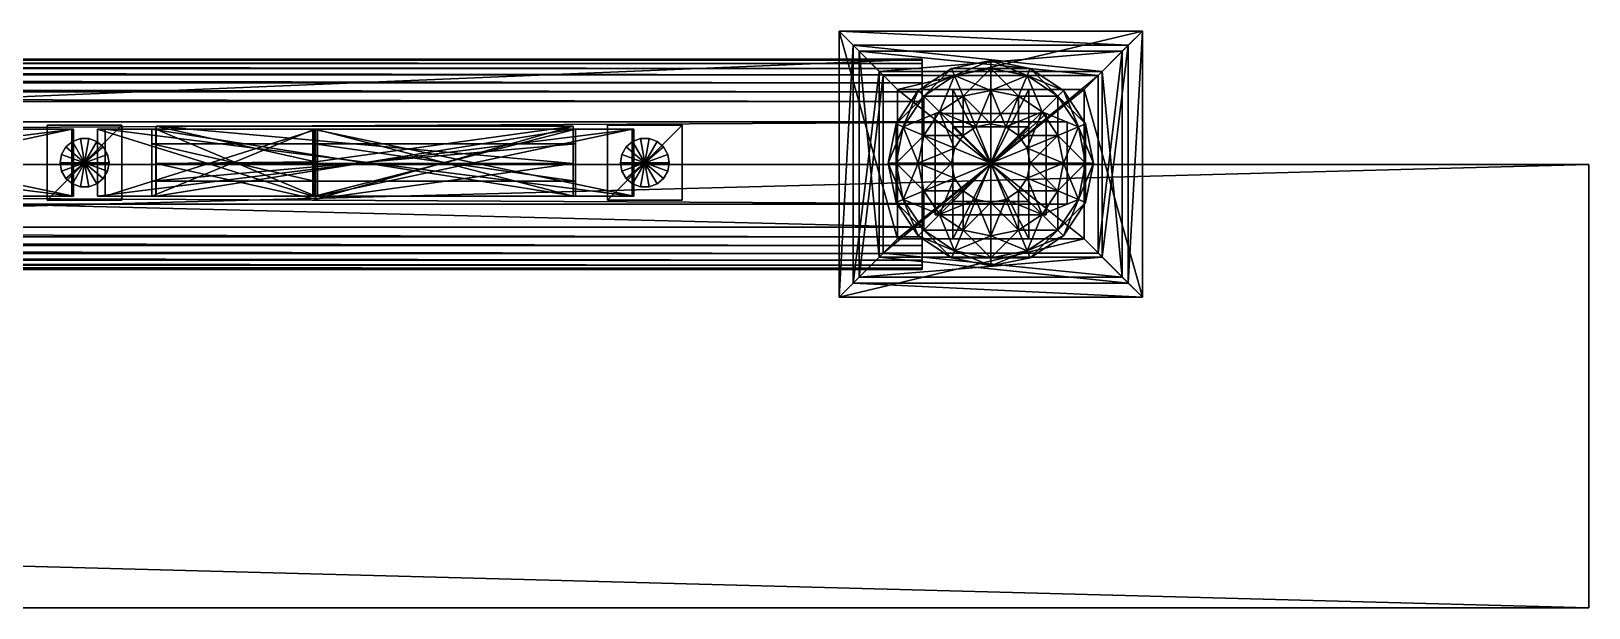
# Model space of a CAD drawing. Extents: x -226 to 220, y -12 to 4.
# Drawn here: x 178.45 to 220.16, y -11.87 to 3.57 of the extents above; entities that cross this region are included whole.
import ezdxf

# ---------------------------------------------------------------- set-up
doc = ezdxf.new("R2010")
doc.units = 0
doc.header["$MEASUREMENT"] = 0
for name, color, linetype in [('Box21', 231, 'Continuous'), ('Box53', 231, 'Continuous'), ('Box55', 231, 'Continuous'), ('Box56', 231, 'Continuous'), ('Box57', 231, 'Continuous'), ('Box59', 144, 'Continuous'), ('Box60', 114, 'Continuous'), ('Cylinder20', 141, 'Continuous'), ('Cylinder26', 141, 'Continuous'), ('Rectangle01', 174, 'Continuous'), ('Rectangle100', 123, 'Continuous'), ('Rectangle101', 123, 'Continuous'), ('Rectangle108', 242, 'Continuous'), ('Rectangle109', 250, 'Continuous'), ('Rectangle94', 242, 'Continuous'), ('Rectangle96', 54, 'Continuous'), ('Rectangle97', 242, 'Continuous'), ('Rectangle98', 54, 'Continuous'), ('Rectangle99', 54, 'Continuous'), ('Sphere04', 71, 'Continuous')]:
    doc.layers.add(name, color=color, linetype=linetype)

msp = doc.modelspace()

# ---------------------------------------------------------------- meshes
at = {"layer": 'Box21', "color": 231}
mesh = msp.add_polyface(dxfattribs=at)
corners = [(206.189, 1.137, 10.45), (206.189, -1.061, 10.45), (206.189, 1.137, 11.486), (206.189, -1.061, 11.486), (-211.021, 1.137, 10.45), (-211.021, -1.061, 10.45), (-211.021, 1.137, 11.486), (-211.021, -1.061, 11.486)]
mesh.append_faces([[corners[k] for k in face] for face in [(0, 2, 3, 0), (3, 1, 0, 3), (4, 5, 7, 4), (7, 6, 4, 7), (0, 1, 5, 0), (5, 4, 0, 5), (1, 3, 7, 1), (7, 5, 1, 7), (3, 2, 6, 3), (6, 7, 3, 6), (2, 0, 4, 2), (4, 6, 2, 4)]], dxfattribs={"vtx2": -1, "vtx3": -1, "color": 231})
at = {"layer": 'Box53', "color": 231}
mesh = msp.add_polyface(dxfattribs=at)
corners = [(178.877, -0.953, 52.823), (180.877, -0.953, 52.823), (178.877, 1.047, 52.823), (180.877, 1.047, 52.823), (178.877, -0.953, 75.791), (180.877, -0.953, 75.791), (178.877, 1.047, 75.791), (180.877, 1.047, 75.791)]
mesh.append_faces([[corners[k] for k in face] for face in [(0, 2, 3, 0), (3, 1, 0, 3), (4, 5, 7, 4), (7, 6, 4, 7), (0, 1, 5, 0), (5, 4, 0, 5), (1, 3, 7, 1), (7, 5, 1, 7), (3, 2, 6, 3), (6, 7, 3, 6), (2, 0, 4, 2), (4, 6, 2, 4)]], dxfattribs={"vtx2": -1, "vtx3": -1, "color": 231})
at = {"layer": 'Box55', "color": 231}
mesh = msp.add_polyface(dxfattribs=at)
corners = [(178.877, -0.953, 10.484), (180.877, -0.953, 10.484), (178.877, 1.047, 10.484), (180.877, 1.047, 10.484), (178.877, -0.953, 33.452), (180.877, -0.953, 33.452), (178.877, 1.047, 33.452), (180.877, 1.047, 33.452)]
mesh.append_faces([[corners[k] for k in face] for face in [(0, 2, 3, 0), (3, 1, 0, 3), (4, 5, 7, 4), (7, 6, 4, 7), (0, 1, 5, 0), (5, 4, 0, 5), (1, 3, 7, 1), (7, 5, 1, 7), (3, 2, 6, 3), (6, 7, 3, 6), (2, 0, 4, 2), (4, 6, 2, 4)]], dxfattribs={"vtx2": -1, "vtx3": -1, "color": 231})
at = {"layer": 'Box56', "color": 231}
mesh = msp.add_polyface(dxfattribs=at)
corners = [(193.877, -0.953, 52.823), (195.877, -0.953, 52.823), (193.877, 1.047, 52.823), (195.877, 1.047, 52.823), (193.877, -0.953, 75.791), (195.877, -0.953, 75.791), (193.877, 1.047, 75.791), (195.877, 1.047, 75.791)]
mesh.append_faces([[corners[k] for k in face] for face in [(0, 2, 3, 0), (3, 1, 0, 3), (4, 5, 7, 4), (7, 6, 4, 7), (0, 1, 5, 0), (5, 4, 0, 5), (1, 3, 7, 1), (7, 5, 1, 7), (3, 2, 6, 3), (6, 7, 3, 6), (2, 0, 4, 2), (4, 6, 2, 4)]], dxfattribs={"vtx2": -1, "vtx3": -1, "color": 231})
at = {"layer": 'Box57', "color": 231}
mesh = msp.add_polyface(dxfattribs=at)
corners = [(193.877, -0.953, 10.484), (195.877, -0.953, 10.484), (193.877, 1.047, 10.484), (195.877, 1.047, 10.484), (193.877, -0.953, 33.452), (195.877, -0.953, 33.452), (193.877, 1.047, 33.452), (195.877, 1.047, 33.452)]
mesh.append_faces([[corners[k] for k in face] for face in [(0, 2, 3, 0), (3, 1, 0, 3), (4, 5, 7, 4), (7, 6, 4, 7), (0, 1, 5, 0), (5, 4, 0, 5), (1, 3, 7, 1), (7, 5, 1, 7), (3, 2, 6, 3), (6, 7, 3, 6), (2, 0, 4, 2), (4, 6, 2, 4)]], dxfattribs={"vtx2": -1, "vtx3": -1, "color": 231})
at = {"layer": 'Box59', "color": 144}
mesh = msp.add_polyface(dxfattribs=at)
corners = [(202.654, -1.351, 80.135), (205.63, -1.351, 80.135), (202.654, 1.361, 80.135), (205.63, 1.361, 80.135), (202.654, -1.351, 82.499), (205.63, -1.351, 82.499), (202.654, 1.361, 82.499), (205.63, 1.361, 82.499)]
mesh.append_faces([[corners[k] for k in face] for face in [(0, 2, 3, 0), (3, 1, 0, 3), (4, 5, 7, 4), (7, 6, 4, 7), (0, 1, 5, 0), (5, 4, 0, 5), (1, 3, 7, 1), (7, 5, 1, 7), (3, 2, 6, 3), (6, 7, 3, 6), (2, 0, 4, 2), (4, 6, 2, 4)]], dxfattribs={"vtx2": -1, "vtx3": -1, "color": 144})
at = {"layer": 'Box60', "color": 114}
mesh = msp.add_polyface(dxfattribs=at)
corners = [(-226.219, 0, -8.086), (220.156, 0, -8.086), (-226.219, 0, 0.171), (220.156, 0, 0.171), (-226.219, -11.869, -8.086), (220.156, -11.869, -8.086), (-226.219, -11.869, 0.171), (220.156, -11.869, 0.171)]
mesh.append_faces([[corners[k] for k in face] for face in [(0, 2, 3, 0), (3, 1, 0, 3), (4, 5, 7, 4), (7, 6, 4, 7), (0, 1, 5, 0), (5, 4, 0, 5), (1, 3, 7, 1), (7, 5, 1, 7), (3, 2, 6, 3), (6, 7, 3, 6), (2, 0, 4, 2), (4, 6, 2, 4)]], dxfattribs={"vtx2": -1, "vtx3": -1, "color": 114})
at = {"layer": 'Cylinder20', "color": 141}
mesh = msp.add_polyface(dxfattribs=at)
corners = [(194.881, 0.046, 22.816), (195.535, 0.046, 22.816), (195.495, 0.269, 22.816), (195.382, 0.466, 22.816), (195.208, 0.612, 22.816), (194.994, 0.69, 22.816), (194.767, 0.69, 22.816), (194.554, 0.612, 22.816), (194.38, 0.466, 22.816), (194.266, 0.269, 22.816), (194.227, 0.046, 22.816), (194.266, -0.178, 22.816), (194.38, -0.375, 22.816), (194.554, -0.521, 22.816), (194.767, -0.598, 22.816), (194.994, -0.598, 22.816), (195.208, -0.521, 22.816), (195.382, -0.375, 22.816), (195.495, -0.178, 22.816), (195.535, 0.046, 53.657), (195.495, 0.269, 53.657), (195.382, 0.466, 53.657), (195.208, 0.612, 53.657), (194.994, 0.69, 53.657), (194.767, 0.69, 53.657), (194.554, 0.612, 53.657), (194.38, 0.466, 53.657), (194.266, 0.269, 53.657), (194.227, 0.046, 53.657), (194.266, -0.178, 53.657), (194.38, -0.375, 53.657), (194.554, -0.521, 53.657), (194.767, -0.598, 53.657), (194.994, -0.598, 53.657), (195.208, -0.521, 53.657), (195.382, -0.375, 53.657), (195.495, -0.178, 53.657), (194.881, 0.046, 53.657)]
mesh.append_faces([[corners[k] for k in face] for face in [(0, 2, 1, 0), (0, 3, 2, 0), (0, 4, 3, 0), (0, 5, 4, 0), (0, 6, 5, 0), (0, 7, 6, 0), (0, 8, 7, 0), (0, 9, 8, 0), (0, 10, 9, 0), (0, 11, 10, 0), (0, 12, 11, 0), (0, 13, 12, 0), (0, 14, 13, 0), (0, 15, 14, 0), (0, 16, 15, 0), (0, 17, 16, 0), (0, 18, 17, 0), (0, 1, 18, 0), (37, 19, 20, 37), (37, 20, 21, 37), (37, 21, 22, 37), (37, 22, 23, 37), (37, 23, 24, 37), (37, 24, 25, 37), (37, 25, 26, 37), (37, 26, 27, 37), (37, 27, 28, 37), (37, 28, 29, 37), (37, 29, 30, 37), (37, 30, 31, 37), (37, 31, 32, 37), (37, 32, 33, 37), (37, 33, 34, 37), (37, 34, 35, 37), (37, 35, 36, 37), (37, 36, 19, 37)]], dxfattribs={"vtx0": -1, "vtx2": -1, "vtx3": -1, "color": 141})
mesh.append_faces([[corners[k] for k in face] for face in [(1, 20, 19, 1), (2, 21, 20, 2), (3, 22, 21, 3), (4, 23, 22, 4), (5, 24, 23, 5), (6, 25, 24, 6), (7, 26, 25, 7), (8, 27, 26, 8), (9, 28, 27, 9), (10, 29, 28, 10), (11, 30, 29, 11), (12, 31, 30, 12), (13, 32, 31, 13), (14, 33, 32, 14), (15, 34, 33, 15), (16, 35, 34, 16), (17, 36, 35, 17), (18, 19, 36, 18)]], dxfattribs={"vtx0": -1, "vtx3": -1, "color": 141})
mesh.append_faces([[corners[k] for k in face] for face in [(1, 2, 20, 1), (2, 3, 21, 2), (3, 4, 22, 3), (4, 5, 23, 4), (5, 6, 24, 5), (6, 7, 25, 6), (7, 8, 26, 7), (8, 9, 27, 8), (9, 10, 28, 9), (10, 11, 29, 10), (11, 12, 30, 11), (12, 13, 31, 12), (13, 14, 32, 13), (14, 15, 33, 14), (15, 16, 34, 15), (16, 17, 35, 16), (17, 18, 36, 17), (18, 1, 19, 18)]], dxfattribs={"vtx2": -1, "vtx3": -1, "color": 141})
at = {"layer": 'Cylinder26', "color": 141}
mesh = msp.add_polyface(dxfattribs=at)
corners = [(179.881, 0.046, 22.816), (180.535, 0.046, 22.816), (180.495, 0.269, 22.816), (180.382, 0.466, 22.816), (180.208, 0.612, 22.816), (179.994, 0.69, 22.816), (179.767, 0.69, 22.816), (179.554, 0.612, 22.816), (179.38, 0.466, 22.816), (179.266, 0.269, 22.816), (179.227, 0.046, 22.816), (179.266, -0.178, 22.816), (179.38, -0.375, 22.816), (179.554, -0.521, 22.816), (179.767, -0.598, 22.816), (179.994, -0.598, 22.816), (180.208, -0.521, 22.816), (180.382, -0.375, 22.816), (180.495, -0.178, 22.816), (180.535, 0.046, 53.657), (180.495, 0.269, 53.657), (180.382, 0.466, 53.657), (180.208, 0.612, 53.657), (179.994, 0.69, 53.657), (179.767, 0.69, 53.657), (179.554, 0.612, 53.657), (179.38, 0.466, 53.657), (179.266, 0.269, 53.657), (179.227, 0.046, 53.657), (179.266, -0.178, 53.657), (179.38, -0.375, 53.657), (179.554, -0.521, 53.657), (179.767, -0.598, 53.657), (179.994, -0.598, 53.657), (180.208, -0.521, 53.657), (180.382, -0.375, 53.657), (180.495, -0.178, 53.657), (179.881, 0.046, 53.657)]
mesh.append_faces([[corners[k] for k in face] for face in [(0, 2, 1, 0), (0, 3, 2, 0), (0, 4, 3, 0), (0, 5, 4, 0), (0, 6, 5, 0), (0, 7, 6, 0), (0, 8, 7, 0), (0, 9, 8, 0), (0, 10, 9, 0), (0, 11, 10, 0), (0, 12, 11, 0), (0, 13, 12, 0), (0, 14, 13, 0), (0, 15, 14, 0), (0, 16, 15, 0), (0, 17, 16, 0), (0, 18, 17, 0), (0, 1, 18, 0), (37, 19, 20, 37), (37, 20, 21, 37), (37, 21, 22, 37), (37, 22, 23, 37), (37, 23, 24, 37), (37, 24, 25, 37), (37, 25, 26, 37), (37, 26, 27, 37), (37, 27, 28, 37), (37, 28, 29, 37), (37, 29, 30, 37), (37, 30, 31, 37), (37, 31, 32, 37), (37, 32, 33, 37), (37, 33, 34, 37), (37, 34, 35, 37), (37, 35, 36, 37), (37, 36, 19, 37)]], dxfattribs={"vtx0": -1, "vtx2": -1, "vtx3": -1, "color": 141})
mesh.append_faces([[corners[k] for k in face] for face in [(1, 20, 19, 1), (2, 21, 20, 2), (3, 22, 21, 3), (4, 23, 22, 4), (5, 24, 23, 5), (6, 25, 24, 6), (7, 26, 25, 7), (8, 27, 26, 8), (9, 28, 27, 9), (10, 29, 28, 10), (11, 30, 29, 11), (12, 31, 30, 12), (13, 32, 31, 13), (14, 33, 32, 14), (15, 34, 33, 15), (16, 35, 34, 16), (17, 36, 35, 17), (18, 19, 36, 18)]], dxfattribs={"vtx0": -1, "vtx3": -1, "color": 141})
mesh.append_faces([[corners[k] for k in face] for face in [(1, 2, 20, 1), (2, 3, 21, 2), (3, 4, 22, 3), (4, 5, 23, 4), (5, 6, 24, 5), (6, 7, 25, 6), (7, 8, 26, 7), (8, 9, 27, 8), (9, 10, 28, 9), (10, 11, 29, 10), (11, 12, 30, 11), (12, 13, 31, 12), (13, 14, 32, 13), (14, 15, 33, 14), (15, 16, 34, 15), (16, 17, 35, 16), (17, 18, 36, 17), (18, 1, 19, 18)]], dxfattribs={"vtx2": -1, "vtx3": -1, "color": 141})
at = {"layer": 'Rectangle01', "color": 174}
mesh = msp.add_polyface(dxfattribs=at)
corners = [(202.305, -2.811, 77.012), (202.305, -2.781, 77.272), (202.305, -2.695, 77.511), (202.305, -2.561, 77.722), (202.305, -2.385, 77.897), (202.305, -2.175, 78.031), (202.305, -1.936, 78.117), (202.305, -1.676, 78.147), (202.305, 1.685, 78.147), (202.305, 1.945, 78.117), (202.305, 2.184, 78.031), (202.305, 2.395, 77.897), (202.305, 2.571, 77.722), (202.305, 2.705, 77.511), (202.305, 2.79, 77.272), (202.305, 2.82, 77.012), (202.305, 2.82, 75.271), (202.305, -2.811, 75.271), (67.305, -2.811, 77.012), (67.305, -2.781, 77.272), (67.305, -2.695, 77.511), (67.305, -2.561, 77.722), (67.305, -2.385, 77.897), (67.305, -2.175, 78.031), (67.305, -1.936, 78.117), (67.305, -1.676, 78.147), (67.305, 1.685, 78.147), (67.305, 1.945, 78.117), (67.305, 2.184, 78.031), (67.305, 2.395, 77.897), (67.305, 2.571, 77.722), (67.305, 2.705, 77.511), (67.305, 2.79, 77.272), (67.305, 2.82, 77.012), (67.305, 2.82, 75.271), (67.305, -2.811, 75.271)]
mesh.append_faces([[corners[k] for k in face] for face in [(15, 0, 16, 15), (14, 0, 15, 14), (13, 0, 14, 13), (12, 0, 13, 12), (11, 0, 12, 11), (10, 0, 11, 10), (9, 0, 10, 9), (8, 0, 9, 8), (7, 0, 8, 7), (6, 0, 7, 6), (5, 1, 6, 5)]], dxfattribs={"vtx0": -1, "vtx1": -1, "vtx3": -1, "color": 174})
mesh.append_faces([[corners[k] for k in face] for face in [(6, 1, 0, 6), (5, 2, 1, 5), (5, 3, 2, 5), (24, 18, 19, 24), (23, 19, 20, 23), (23, 20, 21, 23)]], dxfattribs={"vtx0": -1, "vtx2": -1, "vtx3": -1, "color": 174})
mesh.append_faces([[corners[k] for k in face] for face in [(0, 19, 18, 0), (1, 20, 19, 1), (2, 21, 20, 2), (3, 22, 21, 3), (4, 23, 22, 4), (5, 24, 23, 5), (6, 25, 24, 6), (7, 26, 25, 7), (8, 27, 26, 8), (9, 28, 27, 9), (10, 29, 28, 10), (11, 30, 29, 11), (12, 31, 30, 12), (13, 32, 31, 13), (14, 33, 32, 14), (15, 34, 33, 15), (16, 35, 34, 16), (17, 18, 35, 17), (16, 0, 17, 16)]], dxfattribs={"vtx0": -1, "vtx3": -1, "color": 174})
mesh.append_faces([[corners[k] for k in face] for face in [(33, 34, 18, 33), (32, 33, 18, 32), (31, 32, 18, 31), (30, 31, 18, 30), (29, 30, 18, 29), (28, 29, 18, 28), (27, 28, 18, 27), (26, 27, 18, 26), (25, 26, 18, 25), (24, 25, 18, 24), (23, 24, 19, 23)]], dxfattribs={"vtx1": -1, "vtx2": -1, "vtx3": -1, "color": 174})
mesh.append_faces([[corners[k] for k in face] for face in [(4, 3, 5, 4), (22, 23, 21, 22)]], dxfattribs={"vtx1": -1, "vtx3": -1, "color": 174})
mesh.append_faces([[corners[k] for k in face] for face in [(0, 1, 19, 0), (1, 2, 20, 1), (2, 3, 21, 2), (3, 4, 22, 3), (4, 5, 23, 4), (5, 6, 24, 5), (6, 7, 25, 6), (7, 8, 26, 7), (8, 9, 27, 8), (9, 10, 28, 9), (10, 11, 29, 10), (11, 12, 30, 11), (12, 13, 31, 12), (13, 14, 32, 13), (14, 15, 33, 14), (15, 16, 34, 15), (16, 17, 35, 16), (17, 0, 18, 17), (34, 35, 18, 34)]], dxfattribs={"vtx2": -1, "vtx3": -1, "color": 174})
at = {"layer": 'Rectangle100', "color": 123}
mesh = msp.add_polyface(dxfattribs=at)
corners = [(205.159, 1.005, 79.018), (203.124, 1.005, 79.019), (203.125, 1.005, 19.006), (205.159, 1.005, 19.006), (205.159, -0.995, 79.018), (203.124, -0.995, 79.019), (203.124, -0.995, 19.006), (205.159, -0.995, 19.006)]
mesh.append_faces([[corners[k] for k in face] for face in [(0, 5, 4, 0), (1, 6, 5, 1), (2, 7, 6, 2), (3, 4, 7, 3), (2, 0, 3, 2)]], dxfattribs={"vtx0": -1, "vtx3": -1, "color": 123})
mesh.append_faces([[corners[k] for k in face] for face in [(1, 0, 2, 1), (5, 6, 4, 5)]], dxfattribs={"vtx1": -1, "vtx3": -1, "color": 123})
mesh.append_faces([[corners[k] for k in face] for face in [(0, 1, 5, 0), (1, 2, 6, 1), (2, 3, 7, 2), (3, 0, 4, 3), (6, 7, 4, 6)]], dxfattribs={"vtx2": -1, "vtx3": -1, "color": 123})
at = {"layer": 'Rectangle101', "color": 123}
mesh = msp.add_polyface(dxfattribs=at)
corners = [(206.642, 2.005, 80.501), (201.642, 2.005, 80.501), (201.642, 2.005, 9.881), (206.642, 2.005, 9.881), (206.642, -1.995, 80.501), (201.642, -1.995, 80.501), (201.642, -1.995, 9.881), (206.642, -1.995, 9.881), (205.159, 2.005, 19.006), (203.125, 2.005, 19.006), (203.125, 2.005, 79.019), (205.159, 2.005, 79.018), (205.159, -1.995, 19.006), (203.125, -1.995, 19.006), (203.125, -1.995, 79.019), (205.159, -1.995, 79.018)]
mesh.append_faces([[corners[k] for k in face] for face in [(3, 8, 0, 3), (11, 0, 8, 11), (10, 1, 11, 10), (9, 2, 10, 9), (2, 8, 3, 2), (13, 6, 12, 13)]], dxfattribs={"vtx0": -1, "vtx1": -1, "vtx3": -1, "color": 123})
mesh.append_faces([[corners[k] for k in face] for face in [(11, 1, 0, 11), (10, 2, 1, 10), (15, 4, 5, 15), (14, 5, 6, 14)]], dxfattribs={"vtx0": -1, "vtx2": -1, "vtx3": -1, "color": 123})
mesh.append_faces([[corners[k] for k in face] for face in [(0, 5, 4, 0), (1, 6, 5, 1), (2, 7, 6, 2), (3, 4, 7, 3), (8, 13, 12, 8), (9, 14, 13, 9), (10, 15, 14, 10), (11, 12, 15, 11)]], dxfattribs={"vtx0": -1, "vtx3": -1, "color": 123})
mesh.append_faces([[corners[k] for k in face] for face in [(9, 8, 2, 9), (7, 4, 12, 7), (15, 12, 4, 15), (14, 15, 5, 14), (13, 14, 6, 13), (6, 7, 12, 6)]], dxfattribs={"vtx1": -1, "vtx2": -1, "vtx3": -1, "color": 123})
mesh.append_faces([[corners[k] for k in face] for face in [(0, 1, 5, 0), (1, 2, 6, 1), (2, 3, 7, 2), (3, 0, 4, 3), (8, 9, 13, 8), (9, 10, 14, 9), (10, 11, 15, 10), (11, 8, 12, 11)]], dxfattribs={"vtx2": -1, "vtx3": -1, "color": 123})
at = {"layer": 'Rectangle108', "color": 242}
mesh = msp.add_polyface(dxfattribs=at)
corners = [(192.961, 1.02, 17.125), (186.065, 0.073, 21.098), (181.793, 1.02, 19.428), (181.793, 1.02, 11.484), (192.961, 1.02, 11.484), (192.961, 0.02, 17.125), (186.065, -0.927, 21.098), (181.793, 0.02, 19.428), (181.793, 0.02, 11.484), (192.961, 0.02, 11.484)]
mesh.append_faces([[corners[k] for k in face] for face in [(3, 1, 0, 3), (8, 5, 6, 8)]], dxfattribs={"vtx0": -1, "vtx2": -1, "vtx3": -1, "color": 242})
mesh.append_faces([[corners[k] for k in face] for face in [(0, 6, 5, 0), (1, 7, 6, 1), (2, 8, 7, 2), (3, 9, 8, 3), (4, 5, 9, 4), (3, 0, 4, 3)]], dxfattribs={"vtx0": -1, "vtx3": -1, "color": 242})
mesh.append_faces([[corners[k] for k in face] for face in [(2, 1, 3, 2), (7, 8, 6, 7)]], dxfattribs={"vtx1": -1, "vtx3": -1, "color": 242})
mesh.append_faces([[corners[k] for k in face] for face in [(0, 1, 6, 0), (1, 2, 7, 1), (2, 3, 8, 2), (3, 4, 9, 3), (4, 0, 5, 4), (8, 9, 5, 8)]], dxfattribs={"vtx2": -1, "vtx3": -1, "color": 242})
at = {"layer": 'Rectangle109', "color": 250}
mesh = msp.add_polyface(dxfattribs=at)
corners = [(206.642, 2.005, 0), (201.642, 2.005, 0), (201.642, -1.995, 0), (206.642, -1.995, 0), (208.203, 3.566, 0), (200.08, 3.566, 0), (200.08, -3.557, 0), (208.203, -3.557, 0), (208.203, 3.566, 1.185), (200.08, 3.566, 1.185), (200.08, -3.557, 1.185), (208.203, -3.557, 1.185), (207.826, 3.189, 1.185), (200.457, 3.189, 1.185), (200.457, -3.18, 1.185), (207.826, -3.18, 1.185), (207.126, 2.489, 8.291), (201.157, 2.489, 8.291), (201.157, -2.48, 8.291), (207.126, -2.48, 8.291), (207.665, 3.028, 9.177), (200.619, 3.028, 9.177), (200.619, -3.018, 9.177), (207.665, -3.018, 9.177), (207.019, 2.382, 10.016), (201.265, 2.382, 10.016), (201.265, -2.372, 10.016), (207.019, -2.372, 10.016)]
mesh.append_faces([[corners[k] for k in face] for face in [(26, 24, 25, 26), (2, 0, 3, 2)]], dxfattribs={"vtx0": -1, "vtx3": -1, "color": 250})
mesh.append_faces([[corners[k] for k in face] for face in [(0, 1, 4, 0), (1, 2, 5, 1), (2, 3, 6, 2), (3, 0, 7, 3), (4, 5, 8, 4), (5, 6, 9, 5), (6, 7, 10, 6), (7, 4, 11, 7), (8, 9, 12, 8), (9, 10, 13, 9), (10, 11, 14, 10), (11, 8, 15, 11), (12, 13, 16, 12), (13, 14, 17, 13), (14, 15, 18, 14), (15, 12, 19, 15), (16, 17, 20, 16), (17, 18, 21, 17), (18, 19, 22, 18), (19, 16, 23, 19), (20, 21, 24, 20), (21, 22, 25, 21), (22, 23, 26, 22), (23, 20, 27, 23)]], dxfattribs={"vtx1": -1, "vtx3": -1, "color": 250})
mesh.append_faces([[corners[k] for k in face] for face in [(1, 5, 4, 1), (2, 6, 5, 2), (3, 7, 6, 3), (0, 4, 7, 0), (5, 9, 8, 5), (6, 10, 9, 6), (7, 11, 10, 7), (4, 8, 11, 4), (9, 13, 12, 9), (10, 14, 13, 10), (11, 15, 14, 11), (8, 12, 15, 8), (13, 17, 16, 13), (14, 18, 17, 14), (15, 19, 18, 15), (12, 16, 19, 12), (17, 21, 20, 17), (18, 22, 21, 18), (19, 23, 22, 19), (16, 20, 23, 16), (21, 25, 24, 21), (22, 26, 25, 22), (23, 27, 26, 23), (20, 24, 27, 20), (26, 27, 24, 26), (2, 1, 0, 2)]], dxfattribs={"vtx2": -1, "vtx3": -1, "color": 250})
at = {"layer": 'Rectangle94', "color": 242}
mesh = msp.add_polyface(dxfattribs=at)
corners = [(179.539, 0.947, 17.989), (171.117, 0.947, 22.501), (165.429, 0.947, 20.428), (165.429, 0.947, 10.484), (179.539, 0.947, 10.484), (179.539, -0.853, 17.989), (171.117, -0.853, 22.501), (165.429, -0.853, 20.428), (165.429, -0.853, 10.484), (179.539, -0.853, 10.484), (177.961, 0.947, 11.484), (166.793, 0.947, 11.484), (166.792, 0.947, 19.428), (171.065, 0.947, 21.098), (177.961, 0.947, 17.125), (177.961, -0.853, 11.484), (166.793, -0.853, 11.484), (166.792, -0.853, 19.428), (171.065, -0.853, 21.098), (177.96, -0.853, 17.125)]
mesh.append_faces([[corners[k] for k in face] for face in [(4, 10, 0, 4), (14, 0, 10, 14), (3, 10, 4, 3), (13, 1, 14, 13), (2, 11, 3, 2), (1, 12, 2, 1)]], dxfattribs={"vtx0": -1, "vtx1": -1, "vtx3": -1, "color": 242})
mesh.append_faces([[corners[k] for k in face] for face in [(3, 11, 10, 3), (14, 1, 0, 14), (2, 12, 11, 2), (1, 13, 12, 1), (8, 15, 16, 8), (19, 5, 6, 19), (7, 16, 17, 7), (6, 17, 18, 6)]], dxfattribs={"vtx0": -1, "vtx2": -1, "vtx3": -1, "color": 242})
mesh.append_faces([[corners[k] for k in face] for face in [(0, 6, 5, 0), (1, 7, 6, 1), (2, 8, 7, 2), (3, 9, 8, 3), (4, 5, 9, 4), (10, 16, 15, 10), (11, 17, 16, 11), (12, 18, 17, 12), (13, 19, 18, 13), (14, 15, 19, 14)]], dxfattribs={"vtx0": -1, "vtx3": -1, "color": 242})
mesh.append_faces([[corners[k] for k in face] for face in [(9, 5, 15, 9), (19, 15, 5, 19), (8, 9, 15, 8), (18, 19, 6, 18), (7, 8, 16, 7), (6, 7, 17, 6)]], dxfattribs={"vtx1": -1, "vtx2": -1, "vtx3": -1, "color": 242})
mesh.append_faces([[corners[k] for k in face] for face in [(0, 1, 6, 0), (1, 2, 7, 1), (2, 3, 8, 2), (3, 4, 9, 3), (4, 0, 5, 4), (10, 11, 16, 10), (11, 12, 17, 11), (12, 13, 18, 12), (13, 14, 19, 13), (14, 10, 15, 14)]], dxfattribs={"vtx2": -1, "vtx3": -1, "color": 242})
at = {"layer": 'Rectangle96', "color": 54}
mesh = msp.add_polyface(dxfattribs=at)
corners = [(179.587, 0.947, 75.572), (165.23, 0.947, 75.572), (165.23, 0.947, 69.363), (170.991, 0.947, 71.418), (179.587, 0.947, 67.241), (179.587, -0.853, 75.572), (165.23, -0.853, 75.572), (165.23, -0.853, 69.363), (170.991, -0.853, 71.418), (179.587, -0.853, 67.241), (178.022, 0.947, 68.993), (171.039, 0.947, 72.288), (166.68, 0.947, 70.753), (166.68, 0.947, 74.769), (178.022, 0.947, 74.769), (178.022, -0.853, 68.993), (171.039, -0.853, 72.288), (166.68, -0.853, 70.753), (166.68, -0.853, 74.769), (178.022, -0.853, 74.769)]
mesh.append_faces([[corners[k] for k in face] for face in [(14, 0, 10, 14), (4, 10, 0, 4), (3, 10, 4, 3), (13, 1, 14, 13), (12, 2, 13, 12), (11, 3, 12, 11)]], dxfattribs={"vtx0": -1, "vtx1": -1, "vtx3": -1, "color": 54})
mesh.append_faces([[corners[k] for k in face] for face in [(3, 11, 10, 3), (14, 1, 0, 14), (13, 2, 1, 13), (12, 3, 2, 12), (8, 15, 16, 8), (19, 5, 6, 19), (18, 6, 7, 18), (17, 7, 8, 17)]], dxfattribs={"vtx0": -1, "vtx2": -1, "vtx3": -1, "color": 54})
mesh.append_faces([[corners[k] for k in face] for face in [(0, 6, 5, 0), (1, 7, 6, 1), (2, 8, 7, 2), (3, 9, 8, 3), (4, 5, 9, 4), (10, 16, 15, 10), (11, 17, 16, 11), (12, 18, 17, 12), (13, 19, 18, 13), (14, 15, 19, 14)]], dxfattribs={"vtx0": -1, "vtx3": -1, "color": 54})
mesh.append_faces([[corners[k] for k in face] for face in [(19, 15, 5, 19), (9, 5, 15, 9), (8, 9, 15, 8), (18, 19, 6, 18), (17, 18, 7, 17), (16, 17, 8, 16)]], dxfattribs={"vtx1": -1, "vtx2": -1, "vtx3": -1, "color": 54})
mesh.append_faces([[corners[k] for k in face] for face in [(0, 1, 6, 0), (1, 2, 7, 1), (2, 3, 8, 2), (3, 4, 9, 3), (4, 0, 5, 4), (10, 11, 16, 10), (11, 12, 17, 11), (12, 13, 18, 12), (13, 14, 19, 13), (14, 10, 15, 14)]], dxfattribs={"vtx2": -1, "vtx3": -1, "color": 54})
at = {"layer": 'Rectangle97', "color": 242}
mesh = msp.add_polyface(dxfattribs=at)
corners = [(194.539, 0.947, 17.989), (186.117, 0.947, 22.501), (180.429, 0.947, 20.428), (180.429, 0.947, 10.484), (194.539, 0.947, 10.484), (194.539, -0.853, 17.989), (186.117, -0.853, 22.501), (180.429, -0.853, 20.428), (180.429, -0.853, 10.484), (194.539, -0.853, 10.484), (192.961, 0.947, 11.484), (181.793, 0.947, 11.484), (181.792, 0.947, 19.428), (186.065, 0.947, 21.098), (192.961, 0.947, 17.125), (192.961, -0.853, 11.484), (181.793, -0.853, 11.484), (181.792, -0.853, 19.428), (186.065, -0.853, 21.098), (192.961, -0.853, 17.125)]
mesh.append_faces([[corners[k] for k in face] for face in [(4, 10, 0, 4), (14, 0, 10, 14), (3, 10, 4, 3), (13, 1, 14, 13), (2, 11, 3, 2), (1, 12, 2, 1)]], dxfattribs={"vtx0": -1, "vtx1": -1, "vtx3": -1, "color": 242})
mesh.append_faces([[corners[k] for k in face] for face in [(3, 11, 10, 3), (14, 1, 0, 14), (2, 12, 11, 2), (1, 13, 12, 1), (8, 15, 16, 8), (19, 5, 6, 19), (7, 16, 17, 7), (6, 17, 18, 6)]], dxfattribs={"vtx0": -1, "vtx2": -1, "vtx3": -1, "color": 242})
mesh.append_faces([[corners[k] for k in face] for face in [(0, 6, 5, 0), (1, 7, 6, 1), (2, 8, 7, 2), (3, 9, 8, 3), (4, 5, 9, 4), (10, 16, 15, 10), (11, 17, 16, 11), (12, 18, 17, 12), (13, 19, 18, 13), (14, 15, 19, 14)]], dxfattribs={"vtx0": -1, "vtx3": -1, "color": 242})
mesh.append_faces([[corners[k] for k in face] for face in [(9, 5, 15, 9), (19, 15, 5, 19), (8, 9, 15, 8), (18, 19, 6, 18), (7, 8, 16, 7), (6, 7, 17, 6)]], dxfattribs={"vtx1": -1, "vtx2": -1, "vtx3": -1, "color": 242})
mesh.append_faces([[corners[k] for k in face] for face in [(0, 1, 6, 0), (1, 2, 7, 1), (2, 3, 8, 2), (3, 4, 9, 3), (4, 0, 5, 4), (10, 11, 16, 10), (11, 12, 17, 11), (12, 13, 18, 12), (13, 14, 19, 13), (14, 10, 15, 14)]], dxfattribs={"vtx2": -1, "vtx3": -1, "color": 242})
at = {"layer": 'Rectangle98', "color": 54}
mesh = msp.add_polyface(dxfattribs=at)
corners = [(193.022, 0.547, 74.769), (181.68, 0.547, 74.769), (181.68, 0.547, 70.753), (186.039, 0.547, 72.288), (193.022, 0.547, 68.993), (193.022, -0.453, 74.769), (181.68, -0.453, 74.769), (181.68, -0.453, 70.753), (186.039, -0.453, 72.288), (193.022, -0.453, 68.993)]
mesh.append_faces([[corners[k] for k in face] for face in [(3, 1, 0, 3), (8, 5, 6, 8)]], dxfattribs={"vtx0": -1, "vtx2": -1, "vtx3": -1, "color": 54})
mesh.append_faces([[corners[k] for k in face] for face in [(0, 6, 5, 0), (1, 7, 6, 1), (2, 8, 7, 2), (3, 9, 8, 3), (4, 5, 9, 4), (3, 0, 4, 3)]], dxfattribs={"vtx0": -1, "vtx3": -1, "color": 54})
mesh.append_faces([[corners[k] for k in face] for face in [(2, 1, 3, 2), (7, 8, 6, 7)]], dxfattribs={"vtx1": -1, "vtx3": -1, "color": 54})
mesh.append_faces([[corners[k] for k in face] for face in [(0, 1, 6, 0), (1, 2, 7, 1), (2, 3, 8, 2), (3, 4, 9, 3), (4, 0, 5, 4), (8, 9, 5, 8)]], dxfattribs={"vtx2": -1, "vtx3": -1, "color": 54})
at = {"layer": 'Rectangle99', "color": 54}
mesh = msp.add_polyface(dxfattribs=at)
corners = [(194.587, 0.947, 75.572), (180.23, 0.947, 75.572), (180.23, 0.947, 69.363), (185.991, 0.947, 71.418), (194.587, 0.947, 67.241), (194.587, -0.853, 75.572), (180.23, -0.853, 75.572), (180.23, -0.853, 69.363), (185.991, -0.853, 71.418), (194.587, -0.853, 67.241), (193.022, 0.947, 68.993), (186.039, 0.947, 72.288), (181.68, 0.947, 70.753), (181.68, 0.947, 74.769), (193.022, 0.947, 74.769), (193.022, -0.853, 68.993), (186.039, -0.853, 72.288), (181.68, -0.853, 70.753), (181.68, -0.853, 74.769), (193.022, -0.853, 74.769)]
mesh.append_faces([[corners[k] for k in face] for face in [(14, 0, 10, 14), (4, 10, 0, 4), (3, 10, 4, 3), (13, 1, 14, 13), (12, 2, 13, 12), (11, 3, 12, 11)]], dxfattribs={"vtx0": -1, "vtx1": -1, "vtx3": -1, "color": 54})
mesh.append_faces([[corners[k] for k in face] for face in [(3, 11, 10, 3), (14, 1, 0, 14), (13, 2, 1, 13), (12, 3, 2, 12), (8, 15, 16, 8), (19, 5, 6, 19), (18, 6, 7, 18), (17, 7, 8, 17)]], dxfattribs={"vtx0": -1, "vtx2": -1, "vtx3": -1, "color": 54})
mesh.append_faces([[corners[k] for k in face] for face in [(0, 6, 5, 0), (1, 7, 6, 1), (2, 8, 7, 2), (3, 9, 8, 3), (4, 5, 9, 4), (10, 16, 15, 10), (11, 17, 16, 11), (12, 18, 17, 12), (13, 19, 18, 13), (14, 15, 19, 14)]], dxfattribs={"vtx0": -1, "vtx3": -1, "color": 54})
mesh.append_faces([[corners[k] for k in face] for face in [(19, 15, 5, 19), (9, 5, 15, 9), (8, 9, 15, 8), (18, 19, 6, 18), (17, 18, 7, 17), (16, 17, 8, 16)]], dxfattribs={"vtx1": -1, "vtx2": -1, "vtx3": -1, "color": 54})
mesh.append_faces([[corners[k] for k in face] for face in [(0, 1, 6, 0), (1, 2, 7, 1), (2, 3, 8, 2), (3, 4, 9, 3), (4, 0, 5, 4), (10, 11, 16, 10), (11, 12, 17, 11), (12, 13, 18, 12), (13, 14, 19, 13), (14, 10, 15, 14)]], dxfattribs={"vtx2": -1, "vtx3": -1, "color": 54})
at = {"layer": 'Sphere04', "color": 71}
mesh = msp.add_polyface(dxfattribs=at)
corners = [(204.144, 0.034, 87.333), (204.144, 1.085, 87.124), (203.742, 1.005, 87.124), (203.401, 0.777, 87.124), (203.173, 0.436, 87.124), (203.093, 0.034, 87.124), (203.173, -0.368, 87.124), (203.401, -0.709, 87.124), (203.742, -0.937, 87.124), (204.144, -1.017, 87.124), (204.546, -0.937, 87.124), (204.887, -0.709, 87.124), (205.115, -0.368, 87.124), (205.195, 0.034, 87.124), (205.115, 0.436, 87.124), (204.887, 0.777, 87.124), (204.546, 1.005, 87.124), (204.144, 1.976, 86.529), (203.401, 1.828, 86.529), (202.771, 1.407, 86.529), (202.35, 0.777, 86.529), (202.202, 0.034, 86.529), (202.35, -0.709, 86.529), (202.771, -1.34, 86.529), (203.401, -1.761, 86.529), (204.144, -1.908, 86.529), (204.887, -1.761, 86.529), (205.517, -1.34, 86.529), (205.938, -0.709, 86.529), (206.086, 0.034, 86.529), (205.938, 0.777, 86.529), (205.517, 1.407, 86.529), (204.887, 1.828, 86.529), (204.144, 2.571, 85.638), (203.173, 2.378, 85.638), (202.35, 1.828, 85.638), (201.8, 1.005, 85.638), (201.607, 0.034, 85.638), (201.8, -0.937, 85.638), (202.35, -1.761, 85.638), (203.173, -2.311, 85.638), (204.144, -2.504, 85.638), (205.115, -2.311, 85.638), (205.938, -1.761, 85.638), (206.488, -0.937, 85.638), (206.682, 0.034, 85.638), (206.488, 1.005, 85.638), (205.938, 1.828, 85.638), (205.115, 2.378, 85.638), (204.144, 2.78, 84.587), (203.093, 2.571, 84.587), (202.202, 1.976, 84.587), (201.606, 1.085, 84.587), (201.397, 0.034, 84.587), (201.606, -1.017, 84.587), (202.202, -1.908, 84.587), (203.093, -2.504, 84.587), (204.144, -2.713, 84.587), (205.195, -2.504, 84.587), (206.086, -1.908, 84.587), (206.682, -1.017, 84.587), (206.891, 0.034, 84.587), (206.682, 1.085, 84.587), (206.086, 1.976, 84.587), (205.195, 2.571, 84.587), (204.144, 2.571, 83.535), (203.173, 2.378, 83.535), (202.35, 1.828, 83.535), (201.8, 1.005, 83.535), (201.607, 0.034, 83.535), (201.8, -0.937, 83.535), (202.35, -1.761, 83.535), (203.173, -2.311, 83.535), (204.144, -2.504, 83.535), (205.115, -2.311, 83.535), (205.938, -1.761, 83.535), (206.488, -0.937, 83.535), (206.682, 0.034, 83.535), (206.488, 1.005, 83.535), (205.938, 1.828, 83.535), (205.115, 2.378, 83.535), (204.144, 1.976, 82.644), (203.401, 1.828, 82.644), (202.771, 1.407, 82.644), (202.35, 0.777, 82.644), (202.202, 0.034, 82.644), (202.35, -0.709, 82.644), (202.771, -1.34, 82.644), (203.401, -1.761, 82.644), (204.144, -1.908, 82.644), (204.887, -1.761, 82.644), (205.517, -1.34, 82.644), (205.938, -0.709, 82.644), (206.086, 0.034, 82.644), (205.938, 0.777, 82.644), (205.517, 1.407, 82.644), (204.887, 1.828, 82.644), (204.144, 1.085, 82.049), (203.742, 1.005, 82.049), (203.401, 0.777, 82.049), (203.173, 0.436, 82.049), (203.093, 0.034, 82.049), (203.173, -0.368, 82.049), (203.401, -0.709, 82.049), (203.742, -0.937, 82.049), (204.144, -1.017, 82.049), (204.546, -0.937, 82.049), (204.887, -0.709, 82.049), (205.115, -0.368, 82.049), (205.195, 0.034, 82.049), (205.115, 0.436, 82.049), (204.887, 0.777, 82.049), (204.546, 1.005, 82.049), (204.144, 0.034, 81.84)]
mesh.append_faces([[corners[k] for k in face] for face in [(1, 18, 2, 1), (2, 19, 3, 2), (3, 20, 4, 3), (4, 21, 5, 4), (5, 22, 6, 5), (6, 23, 7, 6), (7, 24, 8, 7), (8, 25, 9, 8), (9, 26, 10, 9), (10, 27, 11, 10), (11, 28, 12, 11), (12, 29, 13, 12), (13, 30, 14, 13), (14, 31, 15, 14), (15, 32, 16, 15), (16, 17, 1, 16), (17, 34, 18, 17), (18, 35, 19, 18), (19, 36, 20, 19), (20, 37, 21, 20), (21, 38, 22, 21), (22, 39, 23, 22), (23, 40, 24, 23), (24, 41, 25, 24), (25, 42, 26, 25), (26, 43, 27, 26), (27, 44, 28, 27), (28, 45, 29, 28), (29, 46, 30, 29), (30, 47, 31, 30), (31, 48, 32, 31), (32, 33, 17, 32), (33, 50, 34, 33), (34, 51, 35, 34), (35, 52, 36, 35), (36, 53, 37, 36), (37, 54, 38, 37), (38, 55, 39, 38), (39, 56, 40, 39), (40, 57, 41, 40), (41, 58, 42, 41), (42, 59, 43, 42), (43, 60, 44, 43), (44, 61, 45, 44), (45, 62, 46, 45), (46, 63, 47, 46), (47, 64, 48, 47), (48, 49, 33, 48), (49, 66, 50, 49), (50, 67, 51, 50), (51, 68, 52, 51), (52, 69, 53, 52), (53, 70, 54, 53), (54, 71, 55, 54), (55, 72, 56, 55), (56, 73, 57, 56), (57, 74, 58, 57), (58, 75, 59, 58), (59, 76, 60, 59), (60, 77, 61, 60), (61, 78, 62, 61), (62, 79, 63, 62), (63, 80, 64, 63), (64, 65, 49, 64), (65, 82, 66, 65), (66, 83, 67, 66), (67, 84, 68, 67), (68, 85, 69, 68), (69, 86, 70, 69), (70, 87, 71, 70), (71, 88, 72, 71), (72, 89, 73, 72), (73, 90, 74, 73), (74, 91, 75, 74), (75, 92, 76, 75), (76, 93, 77, 76), (77, 94, 78, 77), (78, 95, 79, 78), (79, 96, 80, 79), (80, 81, 65, 80), (81, 98, 82, 81), (82, 99, 83, 82), (83, 100, 84, 83), (84, 101, 85, 84), (85, 102, 86, 85), (86, 103, 87, 86), (87, 104, 88, 87), (88, 105, 89, 88), (89, 106, 90, 89), (90, 107, 91, 90), (91, 108, 92, 91), (92, 109, 93, 92), (93, 110, 94, 93), (94, 111, 95, 94), (95, 112, 96, 95), (96, 97, 81, 96)]], dxfattribs={"vtx0": -1, "vtx3": -1, "color": 71})
mesh.append_faces([[corners[k] for k in face] for face in [(1, 17, 18, 1), (2, 18, 19, 2), (3, 19, 20, 3), (4, 20, 21, 4), (5, 21, 22, 5), (6, 22, 23, 6), (7, 23, 24, 7), (8, 24, 25, 8), (9, 25, 26, 9), (10, 26, 27, 10), (11, 27, 28, 11), (12, 28, 29, 12), (13, 29, 30, 13), (14, 30, 31, 14), (15, 31, 32, 15), (16, 32, 17, 16), (17, 33, 34, 17), (18, 34, 35, 18), (19, 35, 36, 19), (20, 36, 37, 20), (21, 37, 38, 21), (22, 38, 39, 22), (23, 39, 40, 23), (24, 40, 41, 24), (25, 41, 42, 25), (26, 42, 43, 26), (27, 43, 44, 27), (28, 44, 45, 28), (29, 45, 46, 29), (30, 46, 47, 30), (31, 47, 48, 31), (32, 48, 33, 32), (33, 49, 50, 33), (34, 50, 51, 34), (35, 51, 52, 35), (36, 52, 53, 36), (37, 53, 54, 37), (38, 54, 55, 38), (39, 55, 56, 39), (40, 56, 57, 40), (41, 57, 58, 41), (42, 58, 59, 42), (43, 59, 60, 43), (44, 60, 61, 44), (45, 61, 62, 45), (46, 62, 63, 46), (47, 63, 64, 47), (48, 64, 49, 48), (49, 65, 66, 49), (50, 66, 67, 50), (51, 67, 68, 51), (52, 68, 69, 52), (53, 69, 70, 53), (54, 70, 71, 54), (55, 71, 72, 55), (56, 72, 73, 56), (57, 73, 74, 57), (58, 74, 75, 58), (59, 75, 76, 59), (60, 76, 77, 60), (61, 77, 78, 61), (62, 78, 79, 62), (63, 79, 80, 63), (64, 80, 65, 64), (65, 81, 82, 65), (66, 82, 83, 66), (67, 83, 84, 67), (68, 84, 85, 68), (69, 85, 86, 69), (70, 86, 87, 70), (71, 87, 88, 71), (72, 88, 89, 72), (73, 89, 90, 73), (74, 90, 91, 74), (75, 91, 92, 75), (76, 92, 93, 76), (77, 93, 94, 77), (78, 94, 95, 78), (79, 95, 96, 79), (80, 96, 81, 80), (81, 97, 98, 81), (82, 98, 99, 82), (83, 99, 100, 83), (84, 100, 101, 84), (85, 101, 102, 85), (86, 102, 103, 86), (87, 103, 104, 87), (88, 104, 105, 88), (89, 105, 106, 89), (90, 106, 107, 90), (91, 107, 108, 91), (92, 108, 109, 92), (93, 109, 110, 93), (94, 110, 111, 94), (95, 111, 112, 95), (96, 112, 97, 96)]], dxfattribs={"vtx2": -1, "vtx3": -1, "color": 71})
mesh.append_faces([[corners[k] for k in face] for face in [(0, 1, 2, 0), (0, 2, 3, 0), (0, 3, 4, 0), (0, 4, 5, 0), (0, 5, 6, 0), (0, 6, 7, 0), (0, 7, 8, 0), (0, 8, 9, 0), (0, 9, 10, 0), (0, 10, 11, 0), (0, 11, 12, 0), (0, 12, 13, 0), (0, 13, 14, 0), (0, 14, 15, 0), (0, 15, 16, 0), (0, 16, 1, 0), (113, 98, 97, 113), (113, 99, 98, 113), (113, 100, 99, 113), (113, 101, 100, 113), (113, 102, 101, 113), (113, 103, 102, 113), (113, 104, 103, 113), (113, 105, 104, 113), (113, 106, 105, 113), (113, 107, 106, 113), (113, 108, 107, 113), (113, 109, 108, 113), (113, 110, 109, 113), (113, 111, 110, 113), (113, 112, 111, 113), (113, 97, 112, 113)]], dxfattribs={"vtx3": -1, "color": 71})

doc.saveas('drawing.dxf')
